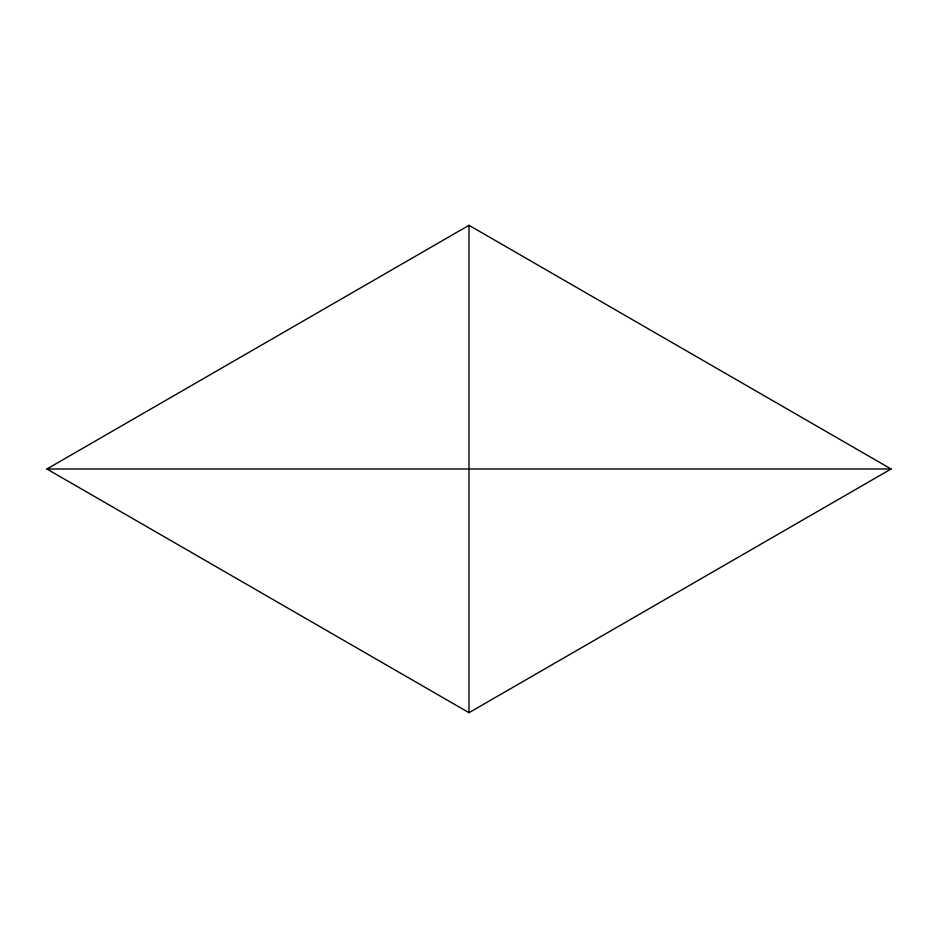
<?xml version="1.0" encoding="UTF-8"?>
<svg xmlns="http://www.w3.org/2000/svg" width="938" height="938" viewBox="0 0 938 938"><rect width="100%" height="100%" fill="white"/><g stroke="black" fill="none" stroke-linecap="round" stroke-linejoin="round"><path stroke-width="1.41" d="M46.9 469L469 225.308L891.1 469L469 712.692L46.9 469L891.1 469M469 225.308L469 712.692"/></g></svg>
